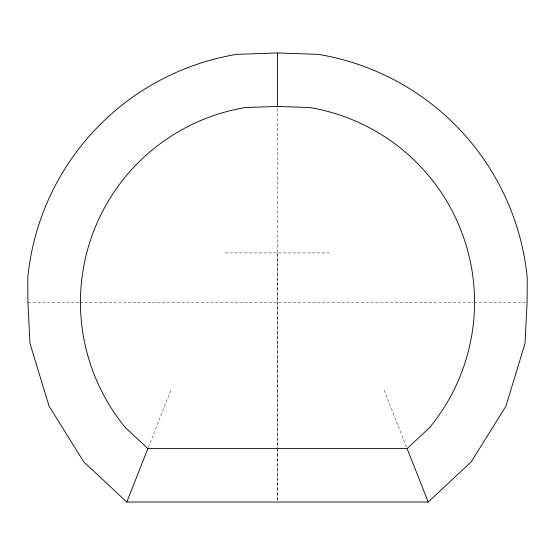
<?xml version="1.0" encoding="UTF-8"?>
<svg xmlns="http://www.w3.org/2000/svg" width="555" height="555" viewBox="0 0 555 555"><rect width="100%" height="100%" fill="white"/><g stroke="black" fill="none" stroke-linecap="round" stroke-linejoin="round"><path stroke-width="0.42" stroke-dasharray="2.77 2.08" d="M277.826 449.46L277.507 501.165L277.5 107.504M148.379 447.302L170.926 390.165M225.066 252.913L329.934 252.913M27.91 302.218L78.935 302.218M79.802 302.218L473.429 302.218M474.296 302.218L526.223 302.218M384.074 390.165L406.621 447.302M277.5 252.913L277.833 448.6"/><path stroke-width="0.83" d="M126.79 502.025L428.21 502.025L471.216 461.843L505.917 406.177L525.03 343.434L527.09 302.218L527.25 277.882A251.262 251.262 0 0 0 318.383 54.355L277.5 52.975L236.617 54.355A251.262 251.262 0 0 0 27.75 277.882L27.91 302.218L29.97 343.434L49.083 406.177L83.784 461.843L126.79 502.025L147.873 448.6L407.127 448.6L429.598 427.607A197.372 197.372 0 0 0 309.544 107.517L277.5 106.435L245.456 107.517A197.372 197.372 0 0 0 125.402 427.607L147.873 448.6M407.127 448.6L428.21 502.025M277.5 52.975L277.5 106.435"/></g></svg>
